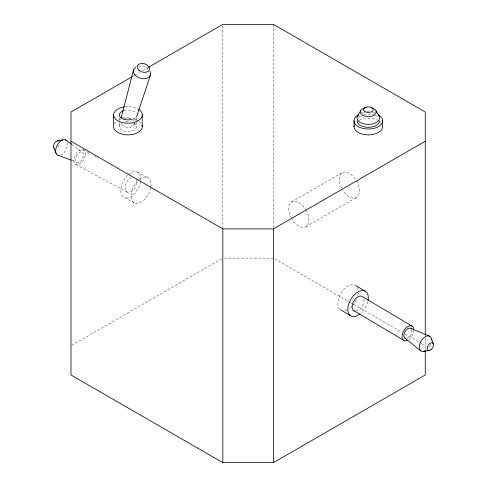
<?xml version="1.0" encoding="UTF-8"?>
<svg xmlns="http://www.w3.org/2000/svg" width="487" height="487" viewBox="0 0 487 487"><rect width="100%" height="100%" fill="white"/><g stroke="black" fill="none" stroke-linecap="round" stroke-linejoin="round"><path stroke-width="0.37" stroke-dasharray="2.44 1.83" d="M363.929 299.383L363.929 301.149A8.285 4.846 -59.3 0 1 356.253 311.023M413.828 330.289L413.828 330.825A8.285 4.846 -59.3 0 1 408.709 339.518M133.974 124.696L134.449 123.266M135.404 120.405L136.354 117.537M132.781 76.337L134.095 75.582M134.753 75.199L139.355 72.545M142.636 70.645L147.896 67.608M291.585 201.886L342.197 172.666M71.65 345.393L222.169 258.494M305.903 226.68L356.508 197.46M224.337 258.11L272.683 258.11M71.979 160.442L76.97 162.287M137.34 172.033L147.591 177.542M82.997 149.686L90.314 153.624M94.308 155.773L98.301 157.922M76.161 164.697L127.393 192.268M127.521 175.35A14.318 8.34 -61.7 0 0 124.282 197.497L134.534 203.012M274.753 258.871L349.684 302.129M350.342 302.512L352.972 304.028M353.629 304.405L401.605 332.11M404.892 334.009L420.671 343.116M421.328 343.493L425.267 345.77M72.094 144.694L82.193 152.096M425.267 338.179L425.267 350.269M273.438 24.35L273.438 227.752M222.827 25.866L222.827 227.752M136.518 117.854L136.518 126.62M119.345 117.854L119.345 122.237M119.345 122.968L119.345 126.62M114.378 123.966A14.318 8.267 0 0 1 116.576 121.586M118.919 120.198A14.318 8.267 0 0 1 120.776 119.461M124.228 118.633A14.318 8.267 0 0 1 138.052 120.776M139.288 121.586A14.318 8.267 0 0 1 141.157 123.455M124.952 106.848A14.318 8.267 0 0 1 138.052 109.088M134.229 123.448A7.098 4.864 16.4 0 1 129.018 127.43A7.098 4.864 16.4 0 1 121.239 123.893M122.426 118.073A7.098 4.864 16.4 0 1 130.82 118.609M132.653 120.003A7.098 4.864 16.4 0 1 133.335 120.825M138.43 66.189A8.869 6.081 16.4 0 1 148.218 68.971M356.508 180.927A14.318 8.267 60 0 1 356.697 197.345A14.318 8.267 60 0 1 342.58 189.833M341.49 187.879A14.318 8.267 60 0 1 342.385 172.556A14.318 8.267 60 0 1 356.131 180.287M305.903 210.147A14.318 8.267 60 0 1 306.086 226.565A14.318 8.267 60 0 1 291.969 219.053M291.585 218.413A14.318 8.267 60 0 1 291.403 201.995A14.318 8.267 60 0 1 305.519 209.507M358.542 117.513A11.304 6.526 0 0 1 361.451 115.596M364.008 114.743A11.304 6.526 0 0 1 373.986 115.121M375.215 115.596A11.304 6.526 0 0 1 378.125 117.513M361.451 112.674A11.304 6.526 0 0 1 362.681 112.199M366.857 111.383A11.304 6.526 0 0 1 369.81 111.383M373.986 112.199A11.304 6.526 0 0 1 375.215 112.674M359.321 120.198A14.318 8.267 0 0 1 377.346 120.198M362.511 113.228A14.318 8.267 0 0 1 364.629 112.789M372.038 112.789A14.318 8.267 0 0 1 374.156 113.228M134.004 123.114A8.589 4.961 0 0 1 134.004 130.126A8.589 4.961 0 0 1 121.86 130.126A8.589 4.961 0 0 1 121.86 123.114M125.707 121.829A8.589 4.961 0 0 1 130.157 121.829M135.368 117.41A8.589 4.961 0 0 1 132.86 118.992M124.301 110.439A8.589 4.961 0 0 1 136.226 113.648M136.104 178.985A8.285 4.827 -61.7 0 1 136.53 180.476L136.567 182.26A8.285 4.827 -61.7 0 1 130.942 191.598A8.285 4.827 -61.7 0 1 125.098 189.053L125.062 187.264A8.285 4.827 -61.7 0 1 131.441 177.542M128.525 174.431A14.318 8.34 -61.7 0 1 140.773 180.129M140.633 181.444A14.318 8.34 -61.7 0 1 124.282 197.497M139.288 179.526A14.318 8.34 -61.7 0 1 150.879 186.959M150.769 187.629A14.318 8.34 -61.7 0 1 134.339 202.915A14.318 8.34 -61.7 0 1 137.772 180.866M67.462 142.496A8.589 5.004 -61.7 0 1 60.528 155.213M59.225 144.816A4.292 2.502 -61.7 0 1 57.509 147.61M367.801 301.684A14.318 8.37 -59.3 0 1 361.214 312.891M411.953 330.022A5.728 3.348 -59.3 0 1 406.669 338.41M357.202 287.19A14.318 8.37 -59.3 0 1 358.322 291.707M358.268 293.107A14.318 8.37 -59.3 0 1 357.823 295.749M356.368 299.822A14.318 8.37 -59.3 0 1 353.197 304.862M352.241 305.946A14.318 8.37 -59.3 0 1 348.601 308.989M346.866 309.909A14.318 8.37 -59.3 0 1 342.477 310.572M339.871 309.275A14.318 8.37 -59.3 0 1 341.192 292.827A14.318 8.37 -59.3 0 1 355.06 285.157M430.569 344.546A8.589 5.022 -59.3 0 1 428.201 348.308M85.328 154.689L85.298 152.906A8.285 4.827 -61.7 0 0 79.448 150.355A8.285 4.827 -61.7 0 0 73.829 159.693L73.866 161.477A8.285 4.827 -61.7 0 0 79.71 164.028A8.285 4.827 -61.7 0 0 85.328 154.689M79.874 161.787A5.728 3.336 -61.7 0 0 82.887 152.638A5.728 3.336 -61.7 0 0 75.978 157.149A5.728 3.336 -61.7 0 0 79.874 161.787"/><path stroke-width="0.73" d="M121.166 117.817L133.657 69.464M136.591 116.825L150.38 75.315M357.415 116.162L360.611 110.817M132.123 76.721L70.992 112.01L70.992 374.99L222.827 462.65L273.438 462.65L425.267 374.99L425.267 350.701M148.553 67.23L222.827 24.35L273.438 24.35L425.267 112.01L425.267 335.147M70.992 141.23L222.827 228.89L273.438 228.89L425.267 141.23M57.082 140.95L62.768 139.872M423.501 351.377L429.443 350.476M57.728 155.183L71.266 160.18M410.985 328.408L429.978 336.377M355.687 285.528L365.664 291.463M412.653 326.491L362.754 296.808A8.285 4.846 -59.3 0 0 356.508 297.904A8.285 4.846 -59.3 0 0 352.156 305.994L352.15 307.76A8.285 4.846 -59.3 0 0 354.42 310.962M353.325 310.335L403.224 340.011M340.437 309.738L350.415 315.679M65.562 139.903L71.504 144.262M404.892 338.094L420.829 350.902M376.055 110.817L379.251 116.162M53.692 147.567L55.987 153.101M431.427 338.794L433.406 344.187M382.648 120.776L382.648 126.62A14.318 8.267 0 0 1 367.082 134.85A14.318 8.267 0 0 1 354.238 125.183M354.019 120.776L354.019 126.62M273.438 228.89L273.438 462.65M222.827 228.89L222.827 462.65M142.247 114.932L142.247 126.62M113.617 114.932L113.617 126.62A14.318 8.267 0 0 0 129.183 134.85A14.318 8.267 0 0 0 142.027 125.183M138.692 109.478A14.318 8.267 0 0 1 135.623 121.902A14.318 8.267 0 0 1 114.829 118.262A14.318 8.267 0 0 1 124.228 106.945M149.917 71.005A8.869 6.081 16.4 0 1 146.496 78.383A8.869 6.081 16.4 0 1 135.155 75.162A8.869 6.081 16.4 0 1 135.94 67.036M371.064 107.67A7.993 4.614 0 0 1 375.014 114.542A7.993 4.614 0 0 1 362.517 115.175A7.993 4.614 0 0 1 364.337 108.011M364.952 107.828A7.993 4.614 0 0 1 366.267 107.554M378.125 114.591A11.304 6.526 0 0 1 368.33 124.38A11.304 6.526 0 0 1 358.542 114.591M379.635 120.776A11.304 6.526 0 0 1 368.33 127.302A11.304 6.526 0 0 1 357.032 120.776M378.454 114.932A14.318 8.267 0 0 1 378.454 126.62A14.318 8.267 0 0 1 358.213 126.62A14.318 8.267 0 0 1 358.213 114.932M132.227 119.224A8.589 4.961 0 0 1 130.157 119.723L127.935 119.887A8.589 4.961 0 0 1 119.638 116.216A8.589 4.961 0 0 1 123.637 110.634M54.045 148.2A4.292 2.502 -61.7 0 1 54.526 143.239A4.292 2.502 -61.7 0 1 58.483 140.968M59.037 155.469A8.589 5.004 -61.7 0 1 57.107 145.43A8.589 5.004 -61.7 0 1 66.609 140.706M360.179 313.792A14.318 8.37 -59.3 0 1 347.803 310.152A14.318 8.37 -59.3 0 1 358.755 291.524A14.318 8.37 -59.3 0 1 368.081 300.351M413.828 329.06A8.285 4.846 -59.3 0 0 407.942 326.491A8.285 4.846 -59.3 0 0 402.049 335.677L402.049 337.442A8.285 4.846 -59.3 0 0 407.162 340.389M405.701 338.428A5.728 3.348 -59.3 0 1 405.19 331.33A5.728 3.348 -59.3 0 1 411.594 329.072M425.084 350.817A8.589 5.022 -59.3 0 1 419.246 346.945A8.589 5.022 -59.3 0 1 425.364 336.657A8.589 5.022 -59.3 0 1 431.555 339.932M138.959 70.311A6.27 4.304 16.4 0 0 149.253 69.958A6.27 4.304 16.4 0 0 141.814 63.407A6.27 4.304 16.4 0 0 138.959 70.311M364.885 111.663A4.876 2.812 0 0 0 373.042 110.403A4.876 2.812 0 0 0 367.07 106.951A4.876 2.812 0 0 0 364.885 111.663M431.032 349.672A4.292 2.514 -59.3 0 0 432.681 342.976A4.292 2.514 -59.3 0 0 427.464 347.176A4.292 2.514 -59.3 0 0 431.032 349.672"/></g></svg>
